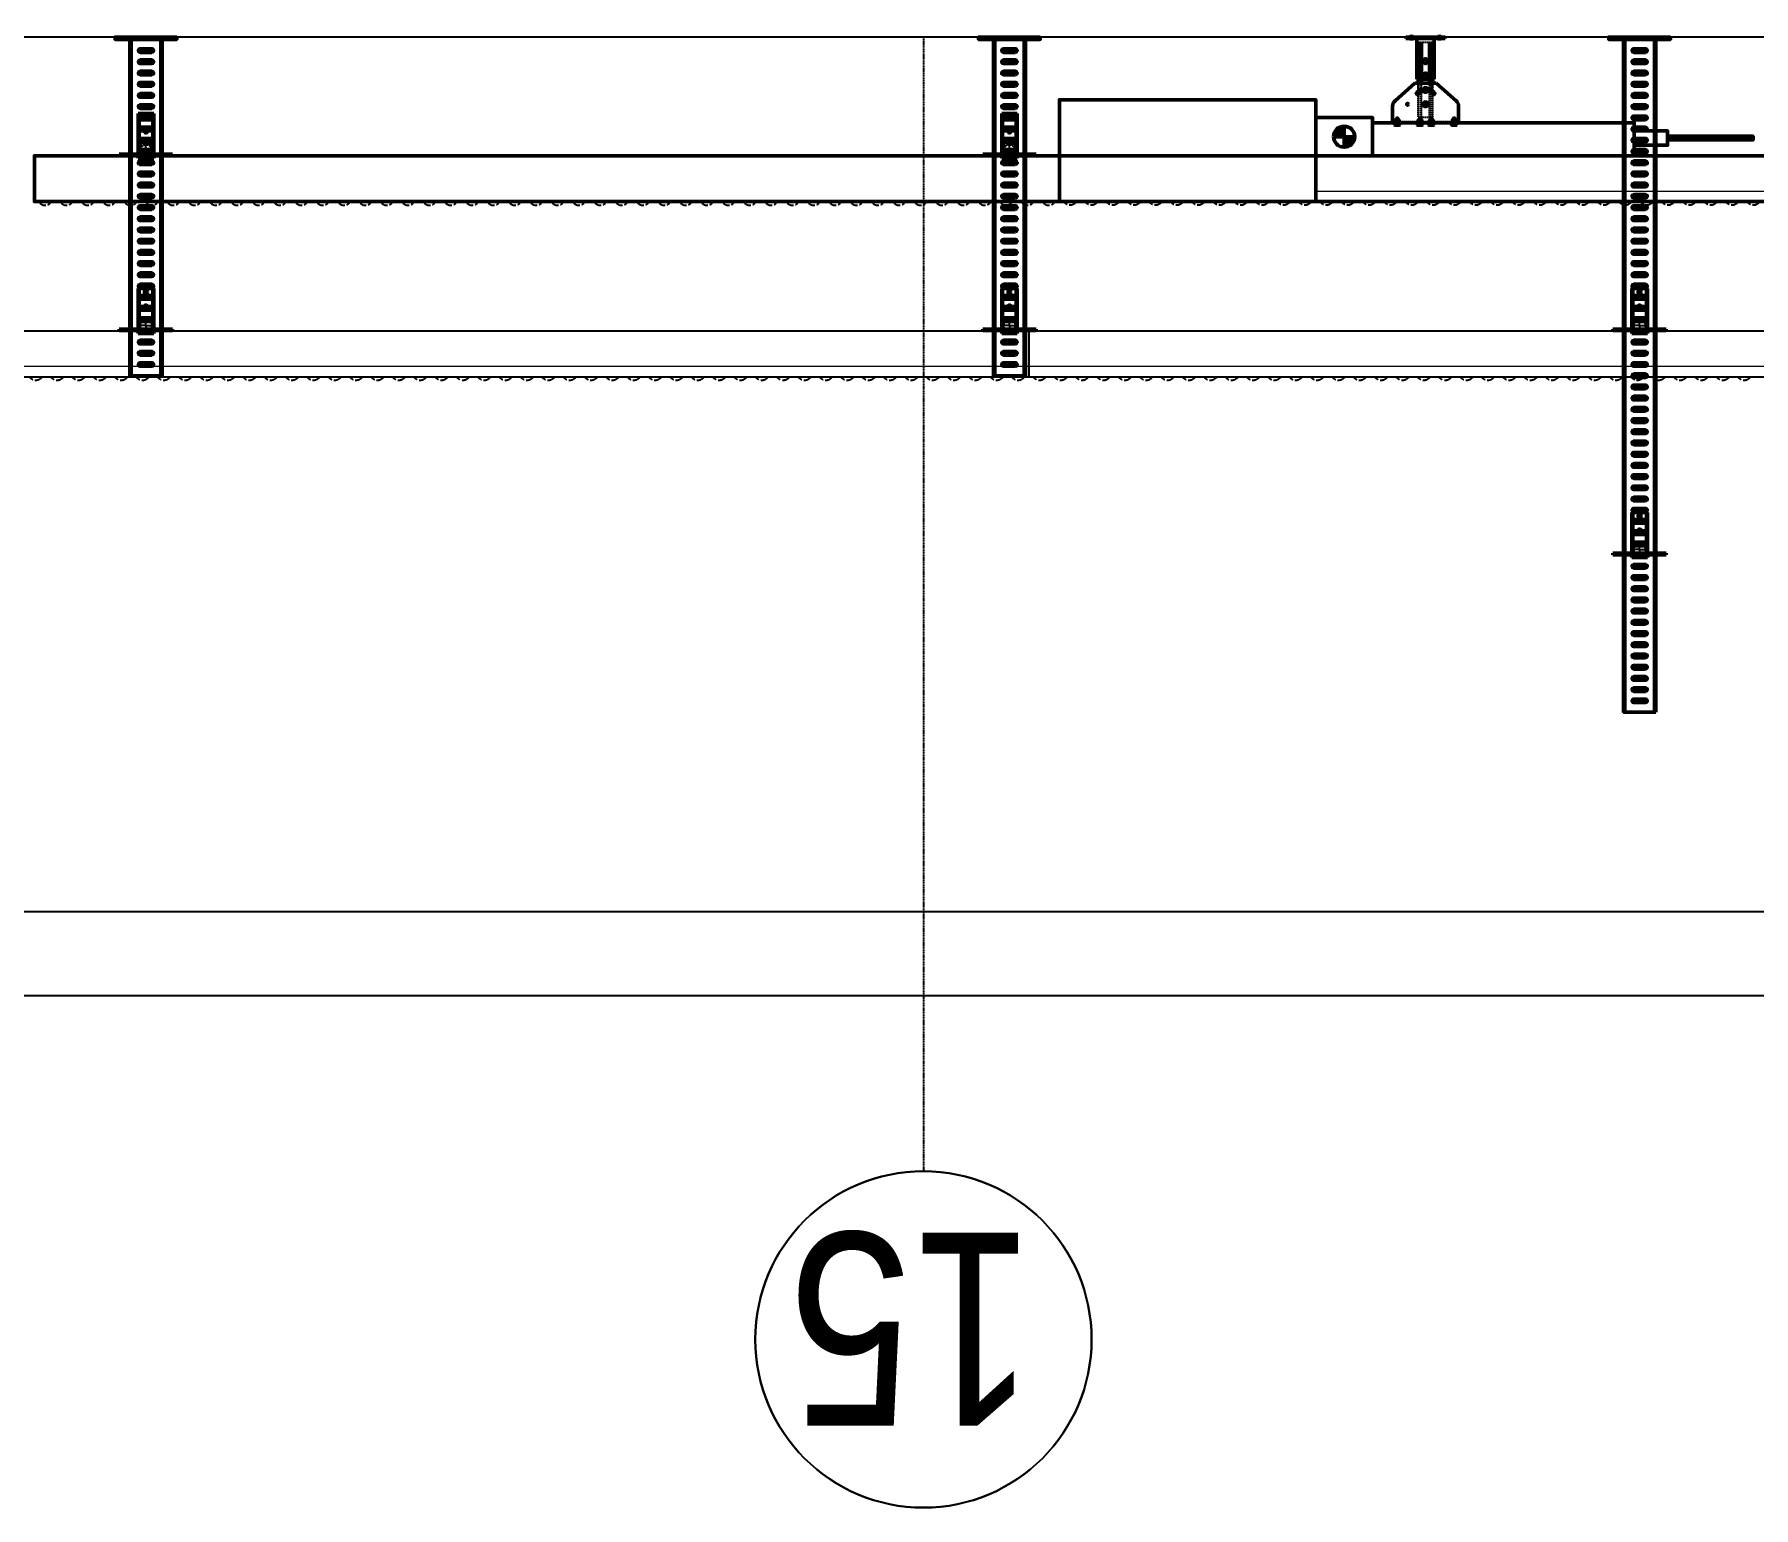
# Model space of a CAD drawing. Header units: millimetres. Extents: x 0 to 461941, y -159644 to 4828.
# Drawn here: x 150820 to 156954, y -147644 to -142388 of the extents above; entities that cross this region are included whole.
import ezdxf

# ---------------------------------------------------------------- set-up
doc = ezdxf.new("R2010")
doc.units = ezdxf.units.MM
for name, pattern in [('Xref Conv Decant Empty Tote$0$AM_ISO02W050', [7.5, 6, -1.5]), ('Xref Conv Decant Product Tote$0$_SBA Dash Dot - Loose', [6, 4, -1, 0, -1]), ('Xref Conv Decant Product Tote$0$AM_ISO02W050', [7.5, 6, -1.5]), ('Xref Conv Decant Product Tote$0$CENTER', [7, 4, -1, 1, -1]), ('Xref Conv Decant Product Tote$0$HIDDEN', [0.375, 0.25, -0.125]), ('Xref Conv Decant Product Tote$0$MultiDeck$0$Conveyor - Ground 940 aisles$0$HIDDEN', [9.525, 6.35, -3.175])]:
    doc.linetypes.add(name, pattern=pattern)
for name, color, linetype in [('AM_BOR', 4, 'Continuous'), ('Xref Conv Decant Empty Tote$0$B', 4, 'Continuous'), ('Xref Conv Decant Empty Tote$0$Conv - Empty Tote', 35, 'Continuous'), ('Xref Conv Decant Empty Tote$0$Conveyor Detail', 150, 'Continuous'), ('Xref Conv Decant Empty Tote$0$Mezz', 1, 'Continuous'), ('Xref Conv Decant Product Tote$0$B', 4, 'Continuous'), ('Xref Conv Decant Product Tote$0$Conveyor Detail', 150, 'Continuous'), ('Xref Conv Decant Product Tote$0$MultiDeck$0$Conveyor - Ground 940 aisles$0$D', 7, 'Continuous'), ('Xref Conv Decant Product Tote$0$MultiDeck$0$Conveyor - Ground 940 aisles$0$H', 7, 'Xref Conv Decant Product Tote$0$MultiDeck$0$Conveyor - Ground 940 aisles$0$HIDDEN'), ('Xref Conv Decant Product Tote$0$S-GRID', 8, 'Continuous')]:
    doc.layers.add(name, color=color, linetype=linetype)
for name, color, linetype, lineweight in [('Xref Conv Decant Empty Tote$0$Hidden', 9, 'Xref Conv Decant Empty Tote$0$AM_ISO02W050', 25), ('Xref Conv Decant Product Tote$0$Conv- Product decant', 3, 'Continuous', 50), ('Xref Conv Decant Product Tote$0$Hidden', 9, 'Xref Conv Decant Product Tote$0$AM_ISO02W050', 25), ('Xref Conv Decant Product Tote$0$S-GRID-IDEN', 1, 'Continuous', 25)]:
    doc.layers.add(name, color=color, linetype=linetype, lineweight=lineweight)
doc.styles.add('Xref Conv Decant Product Tote$0$Arial Narrow_1', font='ARIALN.TTF', dxfattribs={"height": 688.297872})

# ---------------------------------------------------------------- blocks, each defined once
blk = doc.blocks.new('*U158')
blk.add_lwpolyline([(0, 0), (84124.8, 0), (84124.8, -163.5), (0, -163.5)], close=True)
at = {"layer": 'Xref Conv Decant Empty Tote$0$Conveyor Detail', "const_width": 5}
blk.add_lwpolyline([(0, -37), (84124.8, -37)], dxfattribs=at)
at = {"layer": 'Xref Conv Decant Empty Tote$0$Hidden', "ltscale": 5}
for centre in [(7429.5, -12), (7505.7, -12), (7581.9, -12), (7658.1, -12), (7734.3, -12), (7810.5, -12), (7886.7, -12), (7962.9, -12), (8039.1, -12), (8115.3, -12), (8191.5, -12), (8267.7, -12), (8343.9, -12), (8420.1, -12), (8496.3, -12), (8572.5, -12), (8648.7, -12), (8724.9, -12), (8801.1, -12), (8877.3, -12), (8953.5, -12), (9029.7, -12), (9105.9, -12), (9182.1, -12), (9258.3, -12), (9334.5, -12), (9410.7, -12), (9486.9, -12), (9563.1, -12), (9639.3, -12), (9715.5, -12), (9791.7, -12), (9867.9, -12), (9944.1, -12), (10020.3, -12), (10096.5, -12), (10172.7, -12), (10248.9, -12), (10325.1, -12), (10401.3, -12), (10477.5, -12), (10553.7, -12), (10629.9, -12), (10706.1, -12), (10782.3, -12), (10858.5, -12), (10934.7, -12), (11010.9, -12), (11087.1, -12), (11163.3, -12), (11239.5, -12), (11315.7, -12), (11391.9, -12), (11468.1, -12), (11544.3, -12), (11620.5, -12), (11696.7, -12), (11772.9, -12), (11849.1, -12), (11925.3, -12), (12001.5, -12), (12077.7, -12), (12153.9, -12), (12230.1, -12), (12306.3, -12), (12382.5, -12), (12458.7, -12), (12534.9, -12), (12611.1, -12), (12687.3, -12), (12763.5, -12), (12839.7, -12), (12915.9, -12), (12992.1, -12), (13068.3, -12), (13144.5, -12), (13220.7, -12), (13296.9, -12), (13373.1, -12), (13449.3, -12), (13525.5, -12)]:
    blk.add_arc(centre, 25, 28.6854, 151.3146, dxfattribs=at)
blk = doc.blocks.new('Xref Conv Decant Empty Tote')
at = {"layer": 'Xref Conv Decant Empty Tote$0$B'}
blk.add_line((242903.7, -142397.6), (134788.8, -142397.6), dxfattribs=at)
at = {"layer": 'Xref Conv Decant Empty Tote$0$Conv - Empty Tote'}
blk.add_line((154368, -143446.1), (154368, -143609.6), dxfattribs=at)
at = {"layer": 'Xref Conv Decant Empty Tote$0$Mezz'}
blk.add_lwpolyline([(144253.6, -145517.6), (239475.4, -145517.6), (239475.4, -145817.6), (144253.6, -145817.6)], close=True, dxfattribs=at)
at = {"layer": 'Xref Conv Decant Empty Tote$0$Conv - Empty Tote', "xscale": -1, "rotation": 180}
blk.add_blockref('*U158', (143395.2, -143609.6), dxfattribs=at)
blk = doc.blocks.new('*U284')
blk.add_lwpolyline([(0, 0), (32918.4, 0), (32918.4, -163.5), (0, -163.5)], close=True)
at = {"layer": 'Xref Conv Decant Product Tote$0$Conveyor Detail', "const_width": 5}
blk.add_lwpolyline([(0, -37), (32918.4, -37)], dxfattribs=at)
at = {"layer": 'Xref Conv Decant Product Tote$0$Hidden', "ltscale": 5}
for centre in [(38.1, -12), (114.3, -12), (190.5, -12), (266.7, -12), (342.9, -12), (419.1, -12), (495.3, -12), (571.5, -12), (647.7, -12), (723.9, -12), (800.1, -12), (876.3, -12), (952.5, -12), (1028.7, -12), (1104.9, -12), (1181.1, -12), (1257.3, -12), (1333.5, -12), (1409.7, -12), (1485.9, -12), (1562.1, -12)]:
    blk.add_arc(centre, 25, 28.6854, 151.3146, dxfattribs=at)
blk = doc.blocks.new('Xref Conv Decant Product Tote$0$MCS Tape Drive (Standard) Side')
for points in [[(0, 0), (203.2, 0), (203.2, -136.5), (0, -136.5)], [(203.2, 0), (1136.6, 0), (1136.6, -118.3), (203.2, -118.3)], [(1136.6, -37.9), (1255.7, -37.9), (1255.7, -88.7), (1136.6, -88.7)], [(1255.7, -57), (1560.5, -57), (1560.5, -69.7), (1255.7, -69.7)]]:
    blk.add_lwpolyline(points, close=True)
at = {"const_width": 37.5}
for points in [[(101.6, -87, -0.414214), (82.9, -68.3, -0.414213)], [(101.6, -49.5, -0.414214), (120.3, -68.3, -0.414213)]]:
    blk.add_lwpolyline(points, format="xyb", dxfattribs=at)
for points in [[(101.6, -30.8), (101.6, -68.3)], [(101.6, -68.3), (64.1, -68.3)], [(139.1, -68.3), (101.6, -68.3)], [(101.6, -68.3), (101.6, -105.8)]]:
    blk.add_lwpolyline(points)
blk.add_circle((101.6, -68.3), 37.5)
blk = doc.blocks.new('Xref Conv Decant Product Tote$0$Grid - Grid Head-235101')
at = {"layer": 'Xref Conv Decant Product Tote$0$S-GRID-IDEN'}
blk.add_circle((0, 600), 600, dxfattribs=at)
for start, end in [(0, 180), (180, 0)]:
    blk.add_arc((0, 600), 600, start, end, dxfattribs=at)
blk = doc.blocks.new('*U240')
blk.add_lwpolyline([(0, 0), (914.4, 0), (914.4, -163.5), (0, -163.5)], close=True)
at = {"layer": 'Xref Conv Decant Product Tote$0$Hidden', "ltscale": 5}
for centre in [(38.1, -12), (114.3, -12), (190.5, -12), (266.7, -12), (342.9, -12), (419.1, -12), (495.3, -12), (571.5, -12), (647.7, -12), (723.9, -12), (800.1, -12), (876.3, -12)]:
    blk.add_arc(centre, 25, 28.6854, 151.3146, dxfattribs=at)
blk = doc.blocks.new('*U364')
blk.add_lwpolyline([(0, 0), (3657.6, 0), (3657.6, -163.5), (0, -163.5)], close=True)
at = {"layer": 'Xref Conv Decant Product Tote$0$Hidden', "ltscale": 5}
for centre in [(38.1, -12), (114.3, -12), (190.5, -12), (266.7, -12), (342.9, -12), (419.1, -12), (495.3, -12), (571.5, -12), (647.7, -12), (723.9, -12), (800.1, -12), (876.3, -12), (952.5, -12), (1028.7, -12), (1104.9, -12), (1181.1, -12), (1257.3, -12), (1333.5, -12), (1409.7, -12), (1485.9, -12), (1562.1, -12), (1638.3, -12), (1714.5, -12), (1790.7, -12), (1866.9, -12), (1943.1, -12), (2019.3, -12), (2095.5, -12), (2171.7, -12), (2247.9, -12), (2324.1, -12), (2400.3, -12), (2476.5, -12), (2552.7, -12), (2628.9, -12), (2705.1, -12), (2781.3, -12), (2857.5, -12), (2933.7, -12), (3009.9, -12), (3086.1, -12), (3162.3, -12), (3238.5, -12), (3314.7, -12), (3390.9, -12), (3467.1, -12), (3543.3, -12), (3619.5, -12)]:
    blk.add_arc(centre, 25, 28.6854, 151.3146, dxfattribs=at)
blk = doc.blocks.new('Xref Conv Decant Product Tote$0$SLOT (0deg)')
blk.add_lwpolyline([(-21, 6.5, 1), (-21, -6.5), (21, -6.5, 1), (21, 6.5)], format="xyb", close=True)
blk = doc.blocks.new('*U385')
for p, q in [((-95.2, 18.7), (-29.9, 18.7)), ((-95.2, 18.7), (-95.2, 13.7)), ((-95.2, 13.7), (-29.9, 13.7)), ((-27.5, 28.5), (27.5, 28.5)), ((-27.5, -131.5), (-27.5, 28.5)), ((-24.5, -131.5), (-24.5, 28.5)), ((24.5, -131.5), (24.5, 28.5)), ((27.5, -131.5), (27.5, 28.5)), ((30, 18.7), (95.2, 18.7)), ((95.2, 13.7), (30, 13.7)), ((95.2, 18.7), (95.2, 13.7)), ((-27.5, -131.5), (27.5, -131.5))]:
    blk.add_line(p, q)
for centre in [(0, -67.5), (0, -118.5)]:
    blk.add_circle(centre, 5.5)
for centre, start, end in [((-29.9, 10.5), 0, 90), ((30, 10.5), 90, 180)]:
    blk.add_arc(centre, 3.2, start, end)
at = {"layer": 'Xref Conv Decant Product Tote$0$MultiDeck$0$Conveyor - Ground 940 aisles$0$D', "linetype": 'Xref Conv Decant Product Tote$0$MultiDeck$0$Conveyor - Ground 940 aisles$0$HIDDEN'}
for p, q in [((-26.8, 10.5), (-26.8, -1.6)), ((-21.8, 10.5), (-21.8, -1.5)), ((21.8, 10.5), (21.8, -1.5)), ((26.8, 10.5), (26.8, -1.6))]:
    blk.add_line(p, q, dxfattribs=at)
at = {"layer": 'Xref Conv Decant Product Tote$0$MultiDeck$0$Conveyor - Ground 940 aisles$0$D'}
for p, q in [((-2, 0), (-21, 0)), ((-1, 0), (1, 0)), ((0, 2), (0, 21)), ((0, -1), (0, 1)), ((2, 0), (21, 0)), ((0, -2), (0, -21)), ((0, -63.5), (0, -60)), ((-4, -67.5), (-7.5, -67.5)), ((-4, -118.5), (-7.5, -118.5)), ((-2, -67.5), (2, -67.5)), ((-2, -118.5), (2, -118.5)), ((0, -69.5), (0, -65.5)), ((0, -71.5), (0, -75)), ((0, -114.5), (0, -111)), ((0, -120.5), (0, -116.5)), ((0, -122.5), (0, -126)), ((4, -67.5), (7.5, -67.5)), ((4, -118.5), (7.5, -118.5))]:
    blk.add_line(p, q, dxfattribs=at)
at = {"layer": 'Xref Conv Decant Product Tote$0$MultiDeck$0$Conveyor - Ground 940 aisles$0$D', "linetype": 'Xref Conv Decant Product Tote$0$MultiDeck$0$Conveyor - Ground 940 aisles$0$HIDDEN'}
blk.add_circle((0, 0), 20, dxfattribs=at)
for centre, radius, start, end in [((-29.9, 10.5), 8.2, 0, 90), ((30, 10.5), 8.2, 90, 180), ((0, 0), 26.8, 183.50044, 356.49956), ((0, 0), 21.8, 183.8813, 356.1187)]:
    blk.add_arc(centre, radius, start, end, dxfattribs=at)
at = {"layer": 'Xref Conv Decant Product Tote$0$MultiDeck$0$Conveyor - Ground 940 aisles$0$H'}
for p, q in [((-88.7, 18.7), (-88.7, 13.7)), ((-63.7, 18.7), (-63.7, 13.7)), ((63.7, 18.7), (63.7, 13.7)), ((88.7, 18.7), (88.7, 13.7))]:
    blk.add_line(p, q, dxfattribs=at)
blk = doc.blocks.new('*U392')
for p, q in [((-52.5, 2408), (-52.5, 8)), ((52.5, 8), (52.5, 2408))]:
    blk.add_line(p, q)
for points in [[(-57.5, 2408), (57.5, 2408), (57.5, 8), (-57.5, 8)], [(-110, 0), (110, 0), (110, 8), (-110, 8)]]:
    blk.add_lwpolyline(points, close=True)
at = {"layer": 'Xref Conv Decant Product Tote$0$Hidden'}
for p, q in [((-90, 8), (-90, 0)), ((-76, 8), (-76, 0)), ((76, 8), (76, 0)), ((90, 8), (90, 0))]:
    blk.add_line(p, q, dxfattribs=at)
for name, p in [('Xref Conv Decant Product Tote$0$SLOT (0deg)', (0, 2368)), ('Xref Conv Decant Product Tote$0$SLOT (0deg)', (0, 2328)), ('Xref Conv Decant Product Tote$0$SLOT (0deg)', (0, 2288)), ('Xref Conv Decant Product Tote$0$SLOT (0deg)', (0, 2248)), ('Xref Conv Decant Product Tote$0$SLOT (0deg)', (0, 2208)), ('Xref Conv Decant Product Tote$0$SLOT (0deg)', (0, 2168)), ('Xref Conv Decant Product Tote$0$SLOT (0deg)', (0, 2128)), ('Xref Conv Decant Product Tote$0$SLOT (0deg)', (0, 2088)), ('Xref Conv Decant Product Tote$0$SLOT (0deg)', (0, 2048)), ('Xref Conv Decant Product Tote$0$SLOT (0deg)', (0, 2008)), ('Xref Conv Decant Product Tote$0$SLOT (0deg)', (0, 1968)), ('Xref Conv Decant Product Tote$0$SLOT (0deg)', (0, 1928)), ('*U385', (0, 1828)), ('Xref Conv Decant Product Tote$0$SLOT (0deg)', (0, 1888)), ('Xref Conv Decant Product Tote$0$SLOT (0deg)', (0, 1848)), ('Xref Conv Decant Product Tote$0$SLOT (0deg)', (0, 1808)), ('Xref Conv Decant Product Tote$0$SLOT (0deg)', (0, 1768)), ('Xref Conv Decant Product Tote$0$SLOT (0deg)', (0, 1728)), ('Xref Conv Decant Product Tote$0$SLOT (0deg)', (0, 1688)), ('Xref Conv Decant Product Tote$0$SLOT (0deg)', (0, 1648)), ('Xref Conv Decant Product Tote$0$SLOT (0deg)', (0, 1608)), ('Xref Conv Decant Product Tote$0$SLOT (0deg)', (0, 1568)), ('Xref Conv Decant Product Tote$0$SLOT (0deg)', (0, 1528)), ('Xref Conv Decant Product Tote$0$SLOT (0deg)', (0, 1488)), ('Xref Conv Decant Product Tote$0$SLOT (0deg)', (0, 1448)), ('Xref Conv Decant Product Tote$0$SLOT (0deg)', (0, 1408)), ('Xref Conv Decant Product Tote$0$SLOT (0deg)', (0, 1368)), ('Xref Conv Decant Product Tote$0$SLOT (0deg)', (0, 1328)), ('Xref Conv Decant Product Tote$0$SLOT (0deg)', (0, 1288)), ('Xref Conv Decant Product Tote$0$SLOT (0deg)', (0, 1248)), ('Xref Conv Decant Product Tote$0$SLOT (0deg)', (0, 1208)), ('Xref Conv Decant Product Tote$0$SLOT (0deg)', (0, 1168)), ('Xref Conv Decant Product Tote$0$SLOT (0deg)', (0, 1128)), ('*U385', (0, 1028.5)), ('Xref Conv Decant Product Tote$0$SLOT (0deg)', (0, 1088)), ('Xref Conv Decant Product Tote$0$SLOT (0deg)', (0, 1048)), ('Xref Conv Decant Product Tote$0$SLOT (0deg)', (0, 1008)), ('Xref Conv Decant Product Tote$0$SLOT (0deg)', (0, 968)), ('Xref Conv Decant Product Tote$0$SLOT (0deg)', (0, 928)), ('Xref Conv Decant Product Tote$0$SLOT (0deg)', (0, 888)), ('Xref Conv Decant Product Tote$0$SLOT (0deg)', (0, 848)), ('Xref Conv Decant Product Tote$0$SLOT (0deg)', (0, 808)), ('Xref Conv Decant Product Tote$0$SLOT (0deg)', (0, 768)), ('Xref Conv Decant Product Tote$0$SLOT (0deg)', (0, 728)), ('Xref Conv Decant Product Tote$0$SLOT (0deg)', (0, 688)), ('Xref Conv Decant Product Tote$0$SLOT (0deg)', (0, 648)), ('Xref Conv Decant Product Tote$0$SLOT (0deg)', (0, 608)), ('Xref Conv Decant Product Tote$0$SLOT (0deg)', (0, 568)), ('Xref Conv Decant Product Tote$0$SLOT (0deg)', (0, 528)), ('Xref Conv Decant Product Tote$0$SLOT (0deg)', (0, 488)), ('Xref Conv Decant Product Tote$0$SLOT (0deg)', (0, 448)), ('Xref Conv Decant Product Tote$0$SLOT (0deg)', (0, 408)), ('Xref Conv Decant Product Tote$0$SLOT (0deg)', (0, 368)), ('Xref Conv Decant Product Tote$0$SLOT (0deg)', (0, 328)), ('Xref Conv Decant Product Tote$0$SLOT (0deg)', (0, 288)), ('Xref Conv Decant Product Tote$0$SLOT (0deg)', (0, 248)), ('Xref Conv Decant Product Tote$0$SLOT (0deg)', (0, 208)), ('Xref Conv Decant Product Tote$0$SLOT (0deg)', (0, 168)), ('Xref Conv Decant Product Tote$0$SLOT (0deg)', (0, 128)), ('Xref Conv Decant Product Tote$0$SLOT (0deg)', (0, 88)), ('Xref Conv Decant Product Tote$0$SLOT (0deg)', (0, 48))]:
    blk.add_blockref(name, p)
blk = doc.blocks.new('*U391')
at = {"linetype": 'Continuous'}
for p, q in [((0, 0), (0, -59.2)), ((0, 0), (235, 0)), ((235, 0), (235, -59.2)), ((79.4, -141.4), (8.5, -78.2)), ((155.6, -141.4), (226.5, -78.2)), ((79.4, -141.4), (155.6, -141.4)), ((86.5, -155.2), (148.5, -155.2)), ((86.5, -155.2), (86.5, -300.2)), ((91.5, -136.4), (91.5, -287)), ((103.5, -136.4), (103.5, -287)), ((131.5, -136.4), (131.5, -287)), ((143.5, -136.4), (143.5, -287)), ((148.5, -155.2), (148.5, -300.2)), ((187.5, -300.2), (47.5, -300.2)), ((47.5, -300.2), (47.5, -305.2)), ((187.5, -305.2), (47.5, -305.2)), ((187.5, -300.2), (187.5, -305.2))]:
    blk.add_line(p, q, dxfattribs=at)
for p, q in [((6.9, 7.5), (6.9, 2)), ((6.9, 2), (25.4, 2)), ((9.2, 9), (11.5, 9)), ((11.5, 9), (11.5, 2)), ((11.5, 9), (20.8, 9)), ((20.8, 9), (20.8, 2)), ((20.8, 9), (23.1, 9)), ((25.4, 7.5), (25.4, 2)), ((88, 7.5), (88, 2)), ((88, 2), (106.5, 2)), ((90.3, 9), (92.6, 9)), ((92.6, 9), (92.6, 2)), ((92.6, 9), (101.8, 9)), ((101.8, 9), (101.8, 2)), ((101.8, 9), (104.2, 9)), ((106.5, 7.5), (106.5, 2)), ((128.5, 7.5), (128.5, 2)), ((128.5, 2), (147, 2)), ((130.8, 9), (133.2, 9)), ((133.2, 9), (133.2, 2)), ((133.2, 9), (142.4, 9)), ((142.4, 9), (142.4, 2)), ((142.4, 9), (144.7, 9)), ((147, 7.5), (147, 2)), ((209.6, 7.5), (209.6, 2)), ((209.6, 2), (228.1, 2)), ((211.9, 9), (214.2, 9)), ((214.2, 9), (214.2, 2)), ((214.2, 9), (223.5, 9)), ((223.5, 9), (223.5, 2)), ((223.5, 9), (225.8, 9)), ((228.1, 7.5), (228.1, 2)), ((117.5, -109.3), (111.1, -113)), ((111.1, -113), (111.1, -120.4)), ((111.1, -120.4), (117.5, -124.1)), ((123.9, -113), (117.5, -109.3)), ((117.5, -124.1), (123.9, -120.4)), ((123.9, -120.4), (123.9, -113))]:
    blk.add_line(p, q)
at = {"linetype": 'Xref Conv Decant Product Tote$0$CENTER'}
for p, q in [((67.5, -293.4), (67.5, -315)), ((167.5, -293.4), (167.5, -315))]:
    blk.add_line(p, q, dxfattribs=at)
for points in [[(111.1, -69.4), (117.5, -73.1), (123.9, -69.4), (123.9, -62), (117.5, -58.3), (111.1, -62)], [(109.5, -172.8), (117.5, -177.5), (125.5, -172.8), (125.5, -163.6), (117.5, -159), (109.5, -163.6)], [(109.5, -223.8), (117.5, -228.5), (125.5, -223.8), (125.5, -214.6), (117.5, -210), (109.5, -214.6)]]:
    blk.add_lwpolyline(points, close=True)
for centre, radius in [((117.5, -65.7), 8.4), ((117.5, -65.7), 6.4), ((117.5, -116.7), 8.4), ((117.5, -116.7), 6.4), ((117.5, -168.2), 8), ((117.5, -219.2), 8)]:
    blk.add_circle(centre, radius)
at = {"linetype": 'Continuous'}
blk.add_circle((181.8, -65.7), 3.6, dxfattribs=at)
for centre, radius, start, end in [((9.2, 6.5), 2.53, 23.99102, 156.00898), ((16.1, 1.1), 7.86, 54.0166, 125.9834), ((23.1, 6.5), 2.53, 23.99102, 156.00898), ((90.3, 6.5), 2.53, 23.99102, 156.00898), ((97.2, 1.1), 7.86, 54.0166, 125.9834), ((104.2, 6.5), 2.53, 23.99102, 156.00898), ((130.8, 6.5), 2.53, 23.99102, 156.00898), ((137.8, 1.1), 7.86, 54.0166, 125.9834), ((144.7, 6.5), 2.53, 23.99102, 156.00898), ((211.9, 6.5), 2.53, 23.99102, 156.00898), ((218.8, 1.1), 7.86, 54.0166, 125.9834), ((225.8, 6.5), 2.53, 23.99102, 156.00898)]:
    blk.add_arc(centre, radius, start, end)
for centre, radius, start, end in [((25.4, -59.2), 25.4, 180, 228.26911), ((209.6, -59.2), 25.4, 311.73089, 0), ((88.7, -104.7), 4.4, 45, 225), ((116.3, -77.6), 43.1, 224.54732, 271.61444), ((117.5, -75.9), 36.4, 225, 270), ((117.5, -75.9), 36.4, 270, 315), ((118.7, -77.6), 43.1, 268.38556, 315.45268), ((146.3, -104.7), 4.4, 315, 135)]:
    blk.add_arc(centre, radius, start, end, dxfattribs=at)
at = {"layer": 'Xref Conv Decant Product Tote$0$Hidden', "linetype": 'Xref Conv Decant Product Tote$0$HIDDEN'}
for p, q in [((11.1, -17), (11.1, 2)), ((12.1, -18), (12.1, 2)), ((20.1, -18), (20.1, 2)), ((21.1, -17), (21.1, 2)), ((92.2, -17), (92.2, 2)), ((93.2, -18), (93.2, 2)), ((101.2, -18), (101.2, 2)), ((102.2, -17), (102.2, 2)), ((132.8, -17), (132.8, 2)), ((133.8, -18), (133.8, 2)), ((141.8, -18), (141.8, 2)), ((142.8, -17), (142.8, 2)), ((213.8, -17), (213.8, 2)), ((214.8, -18), (214.8, 2)), ((222.8, -18), (222.8, 2)), ((223.8, -17), (223.8, 2)), ((0, -3), (235, -3)), ((12.1, -18), (11.1, -17)), ((11.1, -17), (21.1, -17)), ((12.1, -18), (20.1, -18)), ((20.1, -18), (21.1, -17)), ((91.5, -18), (91.5, -158.8)), ((91.5, -18), (143.5, -18)), ((92.2, -17), (102.2, -17)), ((93.2, -18), (92.2, -17)), ((93.2, -18), (101.2, -18)), ((93.5, -18), (93.5, -287)), ((101.2, -18), (102.2, -17)), ((101.5, -18), (101.5, -287)), ((103.5, -18), (103.5, -158.8)), ((131.5, -18), (131.5, -158.8)), ((132.8, -17), (142.8, -17)), ((133.8, -18), (132.8, -17)), ((133.5, -18), (133.5, -287)), ((133.8, -18), (141.8, -18)), ((141.5, -18), (141.5, -287)), ((141.8, -18), (142.8, -17)), ((143.5, -18), (143.5, -158.8)), ((213.8, -17), (223.8, -17)), ((214.8, -18), (213.8, -17)), ((214.8, -18), (222.8, -18)), ((222.8, -18), (223.8, -17)), ((96.5, -118), (138.5, -118)), ((96.5, -120), (138.5, -120)), ((89.5, -155.2), (89.5, -300.2)), ((91.5, -128), (91.5, -173)), ((91.5, -142), (91.5, -287)), ((93.5, -128), (93.5, -173)), ((96.5, -176), (98.5, -176)), ((98.5, -178), (96.5, -178)), ((101.5, -170), (101.5, -173)), ((101.5, -170), (103.5, -170)), ((103.5, -142), (103.5, -287)), ((103.5, -170), (103.5, -173)), ((131.5, -142), (131.5, -287)), ((131.5, -170), (131.5, -173)), ((131.5, -170), (133.5, -170)), ((133.5, -170), (131.5, -170)), ((133.5, -170), (133.5, -173)), ((133.5, -170), (133.5, -173)), ((138.5, -176), (136.5, -176)), ((136.5, -178), (138.5, -178)), ((141.5, -128), (141.5, -173)), ((143.5, -128), (143.5, -173)), ((143.5, -142), (143.5, -287)), ((145.5, -155.2), (145.5, -300.2)), ((143.5, -287), (91.5, -287))]:
    blk.add_line(p, q, dxfattribs=at)
at = {"layer": 'Xref Conv Decant Product Tote$0$Hidden', "linetype": 'Xref Conv Decant Product Tote$0$CENTER'}
for p, q in [((16.1, 10.6), (16.1, -9.3)), ((97.2, -8.6), (97.2, 11.3)), ((97.2, 10.6), (97.2, -9.3)), ((137.8, -8.6), (137.8, 11.3)), ((218.8, -8.6), (218.8, 11.3))]:
    blk.add_line(p, q, dxfattribs=at)
at = {"layer": 'Xref Conv Decant Product Tote$0$Hidden'}
for p, q in [((16.1, 8.6), (16.1, -11.3)), ((97.2, 8.6), (97.2, -11.3)), ((137.8, 8.6), (137.8, -11.3)), ((218.8, 8.6), (218.8, -11.3))]:
    blk.add_line(p, q, dxfattribs=at)
for points in [[(6.9, -5), (4.9, -3)], [(27.4, -3), (4.9, -3)], [(25.4, -5), (6.9, -5)], [(6.9, -10.5), (6.9, -5)], [(23.1, -12), (20.8, -12), (11.5, -12), (9.2, -12)], [(11.5, -12), (11.5, -5)], [(20.8, -12), (20.8, -5)], [(27.4, -3), (25.4, -5)], [(25.4, -10.5), (25.4, -5)], [(88, -5), (86, -3)], [(108.5, -3), (86, -3)], [(106.5, -5), (88, -5)], [(88, -10.5), (88, -5)], [(104.2, -12), (101.8, -12), (92.6, -12), (90.3, -12)], [(92.6, -12), (92.6, -5)], [(101.8, -12), (101.8, -5)], [(108.5, -3), (106.5, -5)], [(106.5, -10.5), (106.5, -5)], [(128.5, -5), (126.5, -3)], [(149, -3), (126.5, -3)], [(147, -5), (128.5, -5)], [(128.5, -10.5), (128.5, -5)], [(144.7, -12), (142.4, -12), (133.2, -12), (130.8, -12)], [(133.2, -12), (133.2, -5)], [(142.4, -12), (142.4, -5)], [(149, -3), (147, -5)], [(147, -10.5), (147, -5)], [(209.6, -5), (207.6, -3)], [(230.1, -3), (207.6, -3)], [(228.1, -5), (209.6, -5)], [(209.6, -10.5), (209.6, -5)], [(225.8, -12), (223.5, -12), (214.2, -12), (211.9, -12)], [(214.2, -12), (214.2, -5)], [(223.5, -12), (223.5, -5)], [(230.1, -3), (228.1, -5)], [(228.1, -10.5), (228.1, -5)]]:
    blk.add_lwpolyline(points, dxfattribs=at)
for centre, radius, start, end in [((9.2, -9.5), 2.53, 203.99102, 336.00898), ((16.1, -4.1), 7.86, 234.0166, 305.9834), ((23.1, -9.5), 2.53, 203.99102, 336.00898), ((90.3, -9.5), 2.53, 203.99102, 336.00898), ((97.2, -4.1), 7.86, 234.0166, 305.9834), ((104.2, -9.5), 2.53, 203.99102, 336.00898), ((130.8, -9.5), 2.53, 203.99102, 336.00898), ((137.8, -4.1), 7.86, 234.0166, 305.9834), ((144.7, -9.5), 2.53, 203.99102, 336.00898), ((211.9, -9.5), 2.53, 203.99102, 336.00898), ((218.8, -4.1), 7.86, 234.0166, 305.9834), ((225.8, -9.5), 2.53, 203.99102, 336.00898)]:
    blk.add_arc(centre, radius, start, end, dxfattribs=at)
at = {"layer": 'Xref Conv Decant Product Tote$0$Hidden', "linetype": 'Xref Conv Decant Product Tote$0$HIDDEN'}
for centre, radius, start, end in [((96.5, -123), 5, 90, 180), ((96.5, -123), 3, 90, 180), ((138.5, -123), 5, 0, 90), ((138.5, -123), 3, 0, 90), ((96.5, -173), 5, 180, 270), ((96.5, -173), 5, 180, 270), ((96.5, -173), 3, 180, 270), ((98.5, -173), 3, 270, 0), ((98.5, -173), 5, 270, 0), ((136.5, -173), 5, 180, 270), ((136.5, -173), 3, 180, 270), ((138.5, -173), 5, 270, 0), ((138.5, -173), 3, 270, 0)]:
    blk.add_arc(centre, radius, start, end, dxfattribs=at)
blk = doc.blocks.new('*U393')
for p, q in [((-52.5, 1208), (-52.5, 8)), ((52.5, 8), (52.5, 1208))]:
    blk.add_line(p, q)
for points in [[(-57.5, 1208), (57.5, 1208), (57.5, 8), (-57.5, 8)], [(-110, 0), (110, 0), (110, 8), (-110, 8)]]:
    blk.add_lwpolyline(points, close=True)
at = {"layer": 'Xref Conv Decant Product Tote$0$Hidden'}
for p, q in [((-90, 8), (-90, 0)), ((-76, 8), (-76, 0)), ((76, 8), (76, 0)), ((90, 8), (90, 0))]:
    blk.add_line(p, q, dxfattribs=at)
for name, p in [('Xref Conv Decant Product Tote$0$SLOT (0deg)', (0, 1168)), ('Xref Conv Decant Product Tote$0$SLOT (0deg)', (0, 1128)), ('*U385', (0, 1028.5)), ('Xref Conv Decant Product Tote$0$SLOT (0deg)', (0, 1088)), ('Xref Conv Decant Product Tote$0$SLOT (0deg)', (0, 1048)), ('Xref Conv Decant Product Tote$0$SLOT (0deg)', (0, 1008)), ('Xref Conv Decant Product Tote$0$SLOT (0deg)', (0, 968)), ('Xref Conv Decant Product Tote$0$SLOT (0deg)', (0, 928)), ('Xref Conv Decant Product Tote$0$SLOT (0deg)', (0, 888)), ('Xref Conv Decant Product Tote$0$SLOT (0deg)', (0, 848)), ('Xref Conv Decant Product Tote$0$SLOT (0deg)', (0, 808)), ('Xref Conv Decant Product Tote$0$SLOT (0deg)', (0, 768)), ('Xref Conv Decant Product Tote$0$SLOT (0deg)', (0, 728)), ('Xref Conv Decant Product Tote$0$SLOT (0deg)', (0, 688)), ('Xref Conv Decant Product Tote$0$SLOT (0deg)', (0, 648)), ('Xref Conv Decant Product Tote$0$SLOT (0deg)', (0, 608)), ('Xref Conv Decant Product Tote$0$SLOT (0deg)', (0, 568)), ('Xref Conv Decant Product Tote$0$SLOT (0deg)', (0, 528)), ('Xref Conv Decant Product Tote$0$SLOT (0deg)', (0, 488)), ('*U385', (0, 403.5)), ('Xref Conv Decant Product Tote$0$SLOT (0deg)', (0, 448)), ('Xref Conv Decant Product Tote$0$SLOT (0deg)', (0, 408)), ('Xref Conv Decant Product Tote$0$SLOT (0deg)', (0, 368)), ('Xref Conv Decant Product Tote$0$SLOT (0deg)', (0, 328)), ('Xref Conv Decant Product Tote$0$SLOT (0deg)', (0, 288)), ('Xref Conv Decant Product Tote$0$SLOT (0deg)', (0, 248)), ('Xref Conv Decant Product Tote$0$SLOT (0deg)', (0, 208)), ('Xref Conv Decant Product Tote$0$SLOT (0deg)', (0, 168)), ('Xref Conv Decant Product Tote$0$SLOT (0deg)', (0, 128)), ('Xref Conv Decant Product Tote$0$SLOT (0deg)', (0, 88)), ('Xref Conv Decant Product Tote$0$SLOT (0deg)', (0, 48))]:
    blk.add_blockref(name, p)
blk = doc.blocks.new('Xref Conv Decant Product Tote')
at = {"layer": 'Xref Conv Decant Product Tote$0$B'}
blk.add_line((242903.7, -142397.6), (134788.8, -142397.6), dxfattribs=at)
at = {"layer": 'Xref Conv Decant Product Tote$0$Conv- Product decant'}
blk.add_line((155391.6, -142821.1), (155391.6, -142984.6), dxfattribs=at)
blk.add_lwpolyline([(154477.2, -142821.1), (154477.2, -142621.1), (155391.6, -142621.1), (155391.6, -142821.1)], close=True, dxfattribs=at)
at = {"layer": 'Xref Conv Decant Product Tote$0$S-GRID', "linetype": 'Xref Conv Decant Product Tote$0$_SBA Dash Dot - Loose'}
blk.add_line((153992, -142397.6), (153992, -146444.1), dxfattribs=at)
at = {"layer": 'Xref Conv Decant Product Tote$0$Conv- Product decant', "rotation": 180}
for name, p in [('*U393', (151217.8, -142397.6)), ('*U393', (154298.9, -142397.6)), ('*U391', (155901.2, -142702.8)), ('*U392', (156547.5, -142397.6)), ('*U364', (154477.2, -142984.6))]:
    blk.add_blockref(name, p, dxfattribs=at)
at = {"layer": 'Xref Conv Decant Product Tote$0$Conv- Product decant', "xscale": -1, "rotation": 180}
for name, p in [('Xref Conv Decant Product Tote$0$MCS Tape Drive (Standard) Side', (155391.6, -142821.1)), ('*U240', (154477.2, -142984.6)), ('*U284', (155391.6, -142984.6))]:
    blk.add_blockref(name, p, dxfattribs=at)
at = {"layer": 'Xref Conv Decant Product Tote$0$S-GRID-IDEN', "rotation": 180}
blk.add_blockref('Xref Conv Decant Product Tote$0$Grid - Grid Head-235101', (153992, -146444.1), dxfattribs=at)
at = {"layer": 'Xref Conv Decant Product Tote$0$S-GRID-IDEN', "lineweight": 9, "insert": (153951.2, -147351.1), "char_height": 688.3, "width": 680.367, "attachment_point": 2, "rotation": 180, "line_spacing_factor": 0.968573, "style": 'Xref Conv Decant Product Tote$0$Arial Narrow_1'}
blk.add_mtext('15', dxfattribs=at)

msp = doc.modelspace()

# ---------------------------------------------------------------- block references
for name in ['Xref Conv Decant Empty Tote', 'Xref Conv Decant Product Tote']:
    msp.add_blockref(name, (0, 0))
at = {"layer": 'AM_BOR'}
msp.add_blockref('Xref Conv Decant Product Tote', (0, 0), dxfattribs=at)

doc.saveas('drawing.dxf')
